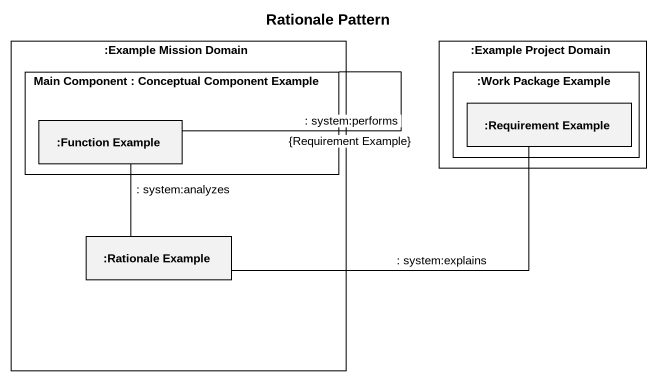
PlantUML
@startuml
title Rationale Pattern
rectangle ":Example Mission Domain" as Example_Mission_Domain {
  rectangle "Main Component : Conceptual Component Example" as Main_Component {
    rectangle ":Function Example" as Function_Example
  }
  rectangle ":Rationale Example" as Rationale_Example
}
rectangle ":Example Project Domain" as Example_Project_Domain {
  rectangle ":Work Package Example" as Work_Package_Example {
    rectangle ":Requirement Example" as Requirement_Example
  }
}
Main_Component -left- Function_Example : : system:performs\n{Requirement Example}
Rationale_Example -up- Function_Example : : system:analyzes
Rationale_Example -right- Requirement_Example : : system:explains
@enduml
